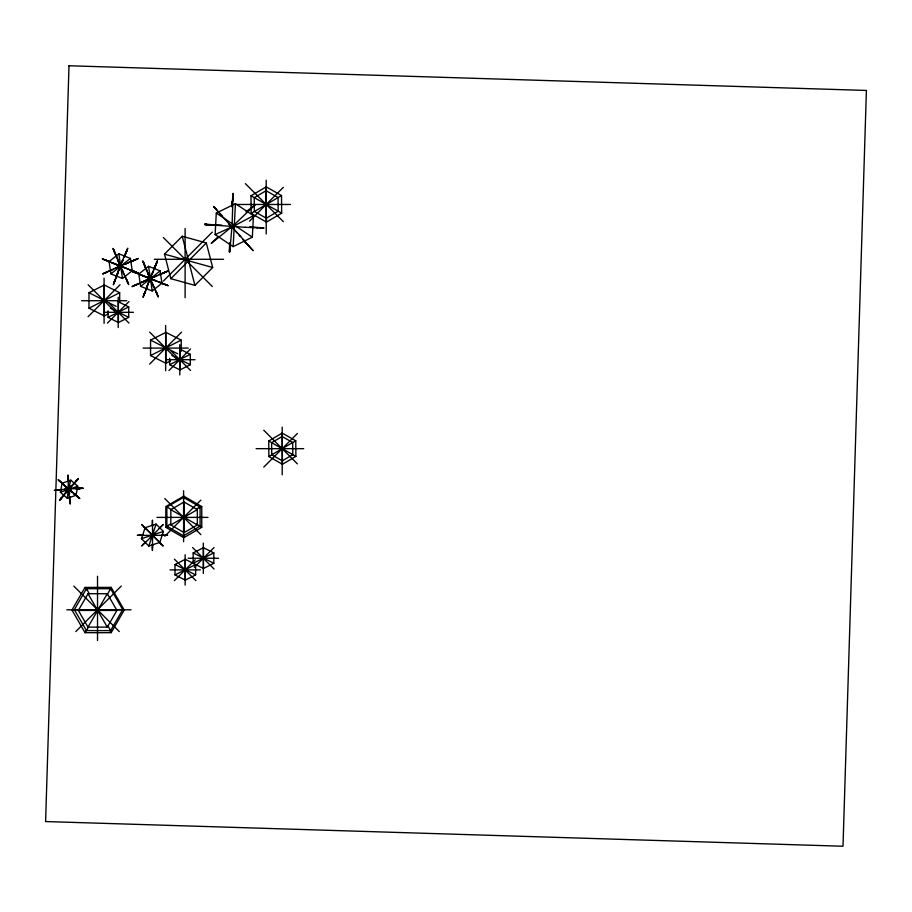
<?xml version="1.0" encoding="UTF-8"?>
<svg xmlns="http://www.w3.org/2000/svg" width="912" height="912" viewBox="0 0 912 912"><rect width="100%" height="100%" fill="white"/><g stroke="black" fill="none" stroke-linecap="round" stroke-linejoin="round"><path stroke-width="1.37" d="M152.486 545.034L152.498 545.98L152.532 538.262M152.498 544.966L152.521 544.532M152.338 525.563L152.441 520.136L152.486 525.859L152.509 525.141M229.87 250.013L229.858 248.93L229.539 252.236L229.55 242.82M232.868 200.127L232.856 200.948L233.13 195.236L232.913 197.334L232.936 196.559M229.881 250.025L232.081 225.446L232.913 200.093M235.433 203.65L233.164 246.628L215.141 234.589L216.281 213.1L235.433 203.65L253.456 215.677L252.328 237.166L233.164 246.628M152.486 544.658L152.486 547.838L152.338 544.612M231.83 206.762L232.024 201.392L231.682 206.294M232.765 196.057C232.959 192.284 232.663 198.759 232.936 195.179M231.887 206.477L233.13 193.367L233.039 195.043M67.328 498.294L68.423 488.98L70.805 480.179L77.771 486.221L76.038 495.273L67.328 498.294L60.352 492.252L62.096 483.2L70.805 480.179M152.372 547.702L152.418 550.517L152.475 547.36M116.075 277.191L117.705 273.053M124.648 256.432L127.213 249.74M116.063 277.43L116.554 276.074L113.772 283.484L116.93 275.926M156.67 262.542L155.348 266.019M152.407 272.734L150.993 276.256M156.066 524.092L148.816 546.037L141.474 538.684L145.099 527.717L156.066 524.092L163.419 531.434L159.794 542.412L148.816 546.037M124.294 256.181L123.964 257.184L124.75 255.109L124.066 256.922M149.317 280.406L151.267 275.435L150.833 276.644M119.495 267.991L121.171 263.693M120.931 264.446C122.265 260.65 120.373 266.11 120.897 264.32M155.222 266.156L151.472 275.162L151.734 274.546M126.859 250.697L127.748 248.189L126.654 250.925M124.534 255.782L125.218 254.186L124.021 256.899M150.731 276.906L150.503 277.453L150.97 276.188M119.449 268.242L117.682 272.802M156.556 263.18L157.468 260.672L156.374 263.408M149.226 280.736L148.075 283.666L149.169 280.919L148.542 282.56M124.682 255.406L124.454 255.907M124.112 256.546L121.205 263.762M125.332 254.209L124.237 257.013L127.053 250.025M115.037 280.258L114.285 282.07M153.82 269.416L154.402 267.889M144.404 293.493C145.669 290.563 142.876 297.209 144.552 293.265M155.599 265.301L155.382 265.871M156.761 262.508L155.416 265.985L156.59 263.009M119.267 268.778L118.286 271.172L118.514 270.568M127.03 250.139L126.038 252.499M121.9 262.143L122.63 260.194L121.855 262.314M124.762 255.406L125.947 252.635M125.708 253.707L126.278 252.202M156.91 262.223L156.704 262.77M147.459 285.536L143.024 297.301L143.629 295.773M117.899 273.44L117.283 275.048M154.219 268.402L154.504 267.615L153.809 269.234M155.393 266.179L154.06 269.61M125.491 253.673L126.722 250.606M155.986 264.503L153.957 269.496L155.781 265.004M145.316 291.692L146.889 287.725M118.754 270.055L119.13 269.12M113.92 283.301L113.327 284.818L115.3 279.779L114.467 281.831M119.005 270.704L119.871 268.538M122.824 261.037L123.359 259.703M148.28 283.267L147.71 284.669M152.076 273.68L151.711 274.421M156.454 263.089L155.838 264.605M144.05 294.827L143.492 295.967L144.358 293.767M144.301 294.074L145.008 292.262L144.632 293.185M153.558 270.875L152.68 273.087M149.978 279.927L150.879 277.658M126.255 252.134L125.708 253.502M144.734 292.672L145.179 291.566M114.832 280.771L114.524 281.557M154.493 267.809L154.972 266.68L154.356 268.094M147.459 285.296C149.42 280.953 145.031 291.053 147.63 285.046M144.187 294.314L143.788 295.249M71.945 610.037L85.021 587.396L111.161 587.396L124.237 610.037L111.161 632.677L85.021 632.677L71.945 610.037L74.693 610.037M74.362 609.649L86.446 588.707L110.626 588.707L122.721 609.649L110.626 630.591L86.446 630.591L74.362 609.649L80.051 609.649M78.352 610.424L87.997 593.723L107.285 593.723L116.93 610.424L107.285 627.125L87.997 627.125L78.352 610.424L116.93 610.424M87.997 627.125L107.285 593.723M85.021 632.677L86.389 630.295M109.793 589.779L111.161 587.396M86.446 630.591L88.589 626.897M107.069 594.863L110.626 588.707M66.496 491.408L65.824 492.081L78.375 478.435L75.719 481.65L77.896 479.153L77.269 479.86M66.405 491.408L67.454 490.052L66.929 490.838M77.417 479.735L70.976 487.373M66.131 491.864L60.58 498.864L61.15 498.134M65.47 493.7L66.929 492.058M70.532 486.78L71.467 485.708L70.463 486.655M61.389 498.032L59.987 499.662L62.027 497.462L59.451 500.471L64.558 494.783M150.184 537.749L144.142 543.712M159.087 528.504L163.191 524.514L154.607 533.315M143.663 543.928L141.713 546.014L145.498 542.059M164.502 254.14L182.229 236.265L206.317 242.945L212.678 267.501L194.94 285.376L170.852 278.696L164.502 254.14L212.678 267.501M170.852 278.696L206.317 242.945M88.065 316.715L120.019 284.772M107.445 323.087L128.945 301.598M163.339 281.067L212.302 232.104M249.535 221.137L283.358 187.302M149.625 364.093L181.579 332.15M169.005 370.466L190.505 348.977M164.787 536.199L200.857 500.129M75.799 631.549L121.239 586.097M263.762 467.126L297.392 433.485M174.363 580.659L195.202 559.82M194.267 567.31L214.046 547.542M154.652 533.281L150.377 537.533M245.944 211.903L255.178 204.698M218.458 236.356L211.219 243.39L232.982 225.88L255.098 204.892M110.899 273.885L130.427 258.404L132.251 270.727L122.482 278.468L110.899 273.885L109.075 261.562L118.845 253.821L130.427 258.404M140.619 286.368L160.136 270.887L161.96 283.21L152.201 290.951L140.619 286.368L138.795 274.045L148.553 266.304L160.136 270.887M250.994 195.784L266.19 186.857L281.523 195.544L281.66 213.169L266.464 222.095L251.131 213.408L250.994 195.784L281.66 213.169M266.099 190.722L254.243 197.687L254.357 211.436L266.304 218.207L278.16 211.242L278.046 197.505L266.099 190.722L266.304 218.207M251.131 213.408L281.523 195.544M268.755 440.986L282.196 433.086L295.762 440.77L295.887 456.365L282.446 464.265L268.88 456.581L268.755 440.986L272.46 443.084M271.628 442.673L282.116 436.506L292.695 442.502L292.798 454.666L282.31 460.834L271.73 454.826L271.628 442.673L292.798 454.666M271.73 454.826L292.695 442.502M268.88 456.581L272.551 454.427M292.102 442.924L295.762 440.77M183.779 496.185L165.813 506.559L165.813 527.318L183.779 537.692L201.757 527.318L201.757 506.559L183.779 496.185L183.779 498.955M166.862 506.992L183.472 497.393L200.093 506.992L200.093 526.178L183.472 535.777L166.862 526.178L166.862 506.992L171.604 509.728M170.829 509.648L184.087 501.988L197.345 509.648L197.345 524.947L184.087 532.608L170.829 524.947L170.829 509.648L197.345 524.947M166.862 526.178L170.419 524.126M196.536 509.044L200.093 506.992M165.813 527.318L168.207 525.928M199.352 507.95L201.757 506.559M170.829 524.947L197.345 509.648M143.48 281.443L162.803 273.235M109.52 270.841L110.66 270.362L103.512 273.554L115.721 268.082M136.412 259.27L125.833 263.705M253.456 215.677L234.829 225.549L215.141 234.589M162.108 273.52L168.07 270.955L160.387 274.181M107.867 314.116L104.333 315.905L88.988 308.176L88.988 292.729L104.333 285.011L119.677 292.729L119.677 302.556M88.988 308.176L119.677 292.729M108.072 317.342L128.717 306.956L128.717 317.342L118.389 322.54L108.072 317.342L108.072 310.855M170.612 360.901L165.893 363.272L150.548 355.555L150.548 340.108L165.893 332.378L181.237 340.108L181.237 351.337M150.548 355.555L181.237 340.108M169.632 364.72L190.277 354.323L190.277 364.72L179.949 369.919L169.632 364.72L169.632 358.222M213.818 552.9L193.173 563.285L193.173 552.9L203.49 547.702L213.818 552.9L213.818 563.285L203.49 568.484L185.307 559.33L174.99 564.517L174.99 574.913L185.307 580.112L195.635 574.913L195.635 564.517L174.99 574.913M133.46 285.923L136.64 284.544L132.001 286.607L143.355 281.557M130.473 261.744L129.208 262.268L132.479 261.106M130.028 261.904L129.151 262.314L129.869 261.961M118.241 266.954L115.265 268.242L123.929 264.48M159.212 274.66L160.238 274.227M148.132 279.38L146.216 280.258M155.61 276.176L153.49 277.111L154.242 276.758M165.653 272.038L163.818 272.791M147.938 279.494L145.054 280.748L145.635 280.486M124.055 264.434L126.095 263.557L124.078 264.469L125.195 263.978M133.597 260.558L138.35 258.472L129.743 262.075M160.751 274.022L160.136 274.295L160.831 274.022M106.693 272.164L104.321 273.269M153.843 276.94L155.268 276.347M118.115 266.954L117.329 267.376M133.745 260.444L132.924 260.798M134.326 260.285L133.562 260.627M136.914 259.145L136.504 259.304M166.212 271.787L164.89 272.357M142.774 281.979L136.412 284.738M165.619 271.981L160.102 274.489L161.242 273.908M113.601 269.279L111.845 270.043M131.453 261.55L129.721 262.314M133.916 260.365L136.583 259.259M166.292 271.742L167.044 271.411L166.075 271.856M164.764 272.437L162.906 273.167L163.647 272.848M131.385 261.413L134.657 260.034M134.326 260.182L135.044 259.874M103.786 273.475C98.986 275.527 111.31 270.226 105.473 272.756M110.021 270.83L111.173 270.34M128.467 262.85L126.278 263.796M162.587 273.292L164.114 272.62M135.17 285.228L136.948 284.453L135.614 285.068M155.553 276.45L156.875 275.88M129.743 262.189L130.348 261.938M143.811 281.341L141.85 282.173L144.677 280.976M60.352 492.252L77.771 486.221M163.419 531.434L141.474 538.684M66.097 489.185L56.191 490.109L57.091 490.029M71.592 488.775L83.277 488.205L79.162 488.536L80.313 488.444M64.501 489.402L70.851 488.775L69.426 488.9M69.711 488.843L71.387 488.775M66.758 489.128L65.584 489.185L66.713 489.094M57.798 490.018L54.332 490.337L61.537 489.881M80.131 488.513L77.018 488.775M76.357 488.684L81.692 488.262L80.017 488.376M76.733 488.479L77.577 488.524L75.673 488.513L78.272 488.456L76.768 488.501M163.134 535.344L139.718 535.344L140.665 535.321M80.78 488.433L82.479 488.308L79.789 488.501M79.994 488.399L76.836 488.661M245.453 227.305L257.617 227.772M65.413 489.254L64.649 489.288M64.41 489.664L65.698 489.584M161.777 535.333L167.648 535.287L161.869 535.23M140.072 535.241L137.267 535.298L142.671 535.23M142.295 535.344L142.876 535.344L141.964 535.355M236.71 204.47L290.472 204.47M154.31 259.293L223.565 259.293M81.533 300.709L126.722 300.709M104.47 312.314L133.46 312.314M143.093 348.088L188.282 348.088M166.03 359.693L195.02 359.693M256.112 448.67L303.685 448.67M156.989 517.389L208.004 517.389M188.157 558.258L218.549 558.258M169.974 569.886L200.378 569.886M115.607 609.649L122.721 609.649M66.793 609.809L77.691 609.809M79.105 609.809L131.054 609.809M121.49 610.037L124.237 610.037M162.211 535.23L163.009 535.241M245.476 227.316L205.918 224.603M205.565 224.329L204.938 224.261L221.878 225.161M257.515 227.738L256.751 227.726L264.058 228.023L249.922 226.735M260.855 227.829C258.757 227.738 264.925 228.148 260.821 227.909M204.584 224.363L206.602 224.443L204.584 224.375M232.4 225.697L233.404 225.766M136.162 272.266L133.232 271.103M164.206 284.088L162.803 283.552L168.31 285.718L164.297 284.145M134.189 272.221L133.004 271.753L135.193 272.62M154.835 280.44L161.812 283.165M122.151 266.794L123.359 267.284L111.982 262.747L118.435 265.335L117.625 264.993M107.171 260.775L105.724 260.216M147.06 277.362L148.234 277.829L146.467 277.134L155.69 280.771M122.197 266.817L121.376 266.486L125.047 267.934M151.939 279.3C155.257 280.622 149.522 278.331 152.042 279.334M160.033 282.492L159.03 282.082L162.005 283.244M129.869 269.815L132.422 270.818L123.758 267.421M132.251 270.727L109.075 261.562M129.675 269.758L130.61 270.123M106.123 260.387L103.284 259.27L107.753 261.003M138.59 273.235L131.613 270.488M161.96 283.21L138.795 274.045M164.673 284.293L160.273 282.572L165.357 284.555M104.105 259.578L105.473 260.137M103.535 259.35C98.496 257.366 110.249 262.029 105.838 260.262M114.764 263.853L112.792 263.055M130.268 269.998L129.561 269.713M135.421 272.688L136.777 273.235L134.258 272.255M136.857 273.258L131.75 271.24L144.883 276.473M160.9 282.811L159.144 282.127M130.633 270.1L133.015 271.046M136.583 272.426L137.518 272.802L133.084 271.069M112.244 262.838L107.616 260.992M144.541 276.359L141.85 275.287M146.764 277.248L144.985 276.541L145.578 276.769M155.04 280.508L153.706 279.984M131.875 270.556L136.321 272.335M134.098 271.468L133.346 271.16L134.509 271.605M109.873 261.847L107.81 261.071M115.79 264.275L115.197 264.035M124.784 267.832L125.913 268.265M117.26 264.868L116.679 264.628L117.83 265.084M125.263 268.014L125.776 268.231M136.789 272.517L138.453 273.178M139.513 274.341C139.867 274.489 140.539 274.751 137.541 273.554M155.371 280.645L154.048 280.121M161.777 283.119L167.135 285.262L166.28 284.909M142.534 275.549L147.915 277.693M163.636 283.883L163.054 283.632M128.717 306.956L118.389 301.758L118.389 322.54M88.988 292.729L116.132 306.398M110.363 308.108L128.717 317.342M190.277 354.323L179.949 349.136L179.949 369.919M150.548 340.108L177.692 353.776M171.923 355.486L190.277 364.72M193.173 552.9L213.818 563.285M174.99 564.517L195.635 574.913M292.193 454.267L295.887 456.365M196.536 524.126L200.093 526.178M199.352 525.928L201.757 527.318M78.455 497.314L76.494 495.706M252.328 237.166L216.281 213.1M69.323 489.79L70.247 490.576L69.403 489.835M75.092 494.6L74.02 493.688L75.981 495.341L70.771 490.987L71.877 491.921M76.038 495.273L62.096 483.2L67.306 488.023L63.509 484.66L65.767 486.655M74.157 493.882L74.237 493.939M62.711 483.634L58.585 480.179L61.081 482.231M70.612 490.804L66.268 487.111L67.226 487.909M75.457 494.874L77.759 496.812M59.2 480.624L60.511 481.855M229.129 224.124L229.733 224.705L228.775 223.634M58.847 480.328C55.735 477.683 62.803 483.805 60.192 481.525M75.251 494.68L77.326 496.47M75.012 494.429L78.603 497.553M74.944 494.338L76.619 495.797M61.127 482.425L61.742 482.972M77.292 496.345L79.834 498.568L78.158 497.143M70.612 490.804L71.706 491.762M78.272 497.268L79.253 498.02L77.041 496.06M160.706 543.563L163.168 546.037L156.476 539.311M144.142 526.976L145.795 528.641L141.713 524.571L144.221 527.068L143.674 526.52M215.563 208.586L217.352 210.569M159.577 542.423C157.229 540.086 162.986 545.832 160.66 543.541M156.613 539.448L150.64 533.463M145.099 527.717L159.794 542.412M245.351 183.608L283.358 221.627M163.339 237.508L212.302 286.482M263.762 430.213L297.392 463.855M170.749 350.664L190.551 370.466M149.693 332.15L176.13 358.587M109.189 303.286L128.991 323.087M88.145 284.772L114.581 311.209M164.787 498.568L200.857 534.637M192.592 547.542L214.092 569.031M146.342 529.177L145.43 528.265M146.513 529.336L150.184 533.018M174.42 559.159L195.909 580.659M73.826 586.097L119.267 631.549M217.273 210.478L220.978 214.548M248.896 245.875L238.75 234.373L240.608 236.459L240.221 236.026M220.077 213.887L239.97 235.729M235.877 231.591L237.04 232.891M221.183 215.118L221.958 215.984M248.919 246.092L245.442 242.227M215.688 208.859C219.233 212.838 212.382 205.075 213.841 206.807M242.66 239.183L244.291 241.007M244.473 241.133L246.844 243.846L243.219 239.742L245.054 241.817M249.329 246.377L253.126 250.675L248.315 245.225L248.805 245.795M214.172 207.172C212.029 204.881 217.888 211.436 219.325 213.043M123.85 274.124L122.744 270.647M86.446 588.707L89.296 593.632M107.787 625.655L110.626 630.591M85.021 587.396L86.389 589.779M109.793 630.295L111.161 632.677M87.997 593.723L107.285 627.125M143.412 262.439L145.008 266.144L142.694 260.912L143.64 262.975M116.668 256.99L113.715 250.264L116.519 257.036M116.075 256.044L115.721 255.257L122.493 271.103M151.802 282.515C149.956 278.32 151.289 281.455 152.019 283.016M121.091 267.968L122.037 270.009M151.825 282.503L152.999 285.217M145.624 267.946L145.156 266.851L146.422 269.872L144.974 266.179M150.856 280.451L146.273 269.69M143.834 263.408L144.244 264.32M147.163 270.978L145.92 268.709L146.273 269.53M116.474 257.024L115.892 255.554M145.646 268.037L146.102 269.268M148.462 274.808L147.698 272.927M157.411 294.941C153.068 284.932 160.478 301.895 157.742 295.556M114.969 252.784L116.633 256.557M144.723 265.643L143.458 262.781L144.142 264.149M150.947 280.657L151.415 281.58M121.342 268.402L121.638 269.074M144.666 265.267L145.008 266.304M116.451 256.443L113.533 249.569L113.943 250.504M119.05 262.132L119.917 264.161M148.827 274.82L148.109 273.167M123.428 272.962L127.463 281.99L126.928 280.816M149.317 276.929L149.591 277.465L149.26 276.667M153.182 285.445L155.359 290.324M148.485 274.9L147.767 273.098M113.966 250.823L114.912 252.989M145.646 267.763L146.456 269.621L144.358 264.685L146.627 269.724M122.231 270.511L122.493 271.103M155.644 290.563L157.252 294.439M116.941 257.252L118.036 259.783M157.377 294.622L157.765 295.75L156.317 292.273L156.533 292.946M143.446 262.747L144.324 264.788M156.317 292.49L154.356 287.599M124.955 275.789L128.683 284.578L127.862 282.583M127.315 281.398L126.517 279.596L126.905 280.52M122.368 270.704L123.223 272.711M156.602 293.071L157.183 294.473L156.659 293.299M121.98 269.906L122.39 270.864M127.384 281.637L127.748 282.538M126.814 280.463C126.62 280.109 129.151 285.627 127.042 280.611M182.229 236.265L194.94 285.376M68.332 488.65L68.776 493.061L68.731 492.092M152.532 529.496L152.509 524.81M122.482 278.468L118.845 253.821M152.201 290.951L148.553 266.304M69.814 500.426L70.03 501.532M68.332 488.65L68.24 486.05M68.275 479.313L68.012 476.429L68.332 485.914M68.218 479.86L68.012 474.981L68.765 482.152M68.788 492.97L68.708 491.443M68.354 479.689L68.491 481.901L68.32 479.222M69.244 488.627L69.586 493.7M68.845 492.765L69.859 501.953L69.757 500.996M69.848 500.836L70.007 502.991L69.996 501.703M69.802 496.527L70.213 504.085L69.893 500.141L69.802 500.734M282.196 433.086L282.446 464.265M266.19 186.857L266.236 192.284M266.429 218.036L266.464 222.095M152.543 529.541L152.555 538.354M282.207 427.192L282.207 474.764M266.201 180.2L266.201 233.962M203.49 547.702L203.49 568.484M203.319 543.096L203.319 573.5M185.307 559.33L185.307 580.112M185.113 228.49L185.113 297.745M185.136 554.724L185.136 585.116M184.087 501.988L184.087 532.608M183.779 534.922L183.779 537.692M183.597 490.781L183.597 541.785M179.778 344.656L179.778 374.935M165.893 332.378L165.893 363.272M165.642 325.538L165.642 370.728M118.218 297.289L118.218 327.556M104.333 285.011L104.333 315.905M104.082 278.171L104.082 323.35M97.527 576.281L97.527 640.555M229.539 250.629L229.482 252.111L229.699 246.924L229.539 250.629M69.004 65.755L45.6 821.552L843.007 846.245L866.4 90.448L69.004 65.755M118.343 271.411L117.021 274.478L118.332 271.411M121.923 265.312C122.368 265.141 123.451 264.685 121.923 265.312M59.941 489.744L60.899 489.698L59.941 489.767M75.764 488.581L76.448 488.479L75.764 488.581M211.595 225.184L211.014 225.196L212.393 225.184L211.595 225.184M209.863 224.705L204.812 224.512L209.863 224.705M213.123 225.355L212.268 225.321L213.123 225.355M110.363 262.086L109.28 261.664L110.306 262.075M62.723 483.85L62.016 483.269L62.689 483.827M221.331 214.89L222.186 215.859L221.331 214.89M213.613 206.477L215.939 209.042L213.647 206.545M153.661 286.699L152.475 283.837L153.661 286.733M117.99 260.684L118.902 262.713L117.99 260.684M113.51 249.603L112.974 248.429L115.254 253.696L113.51 249.603"/></g></svg>
